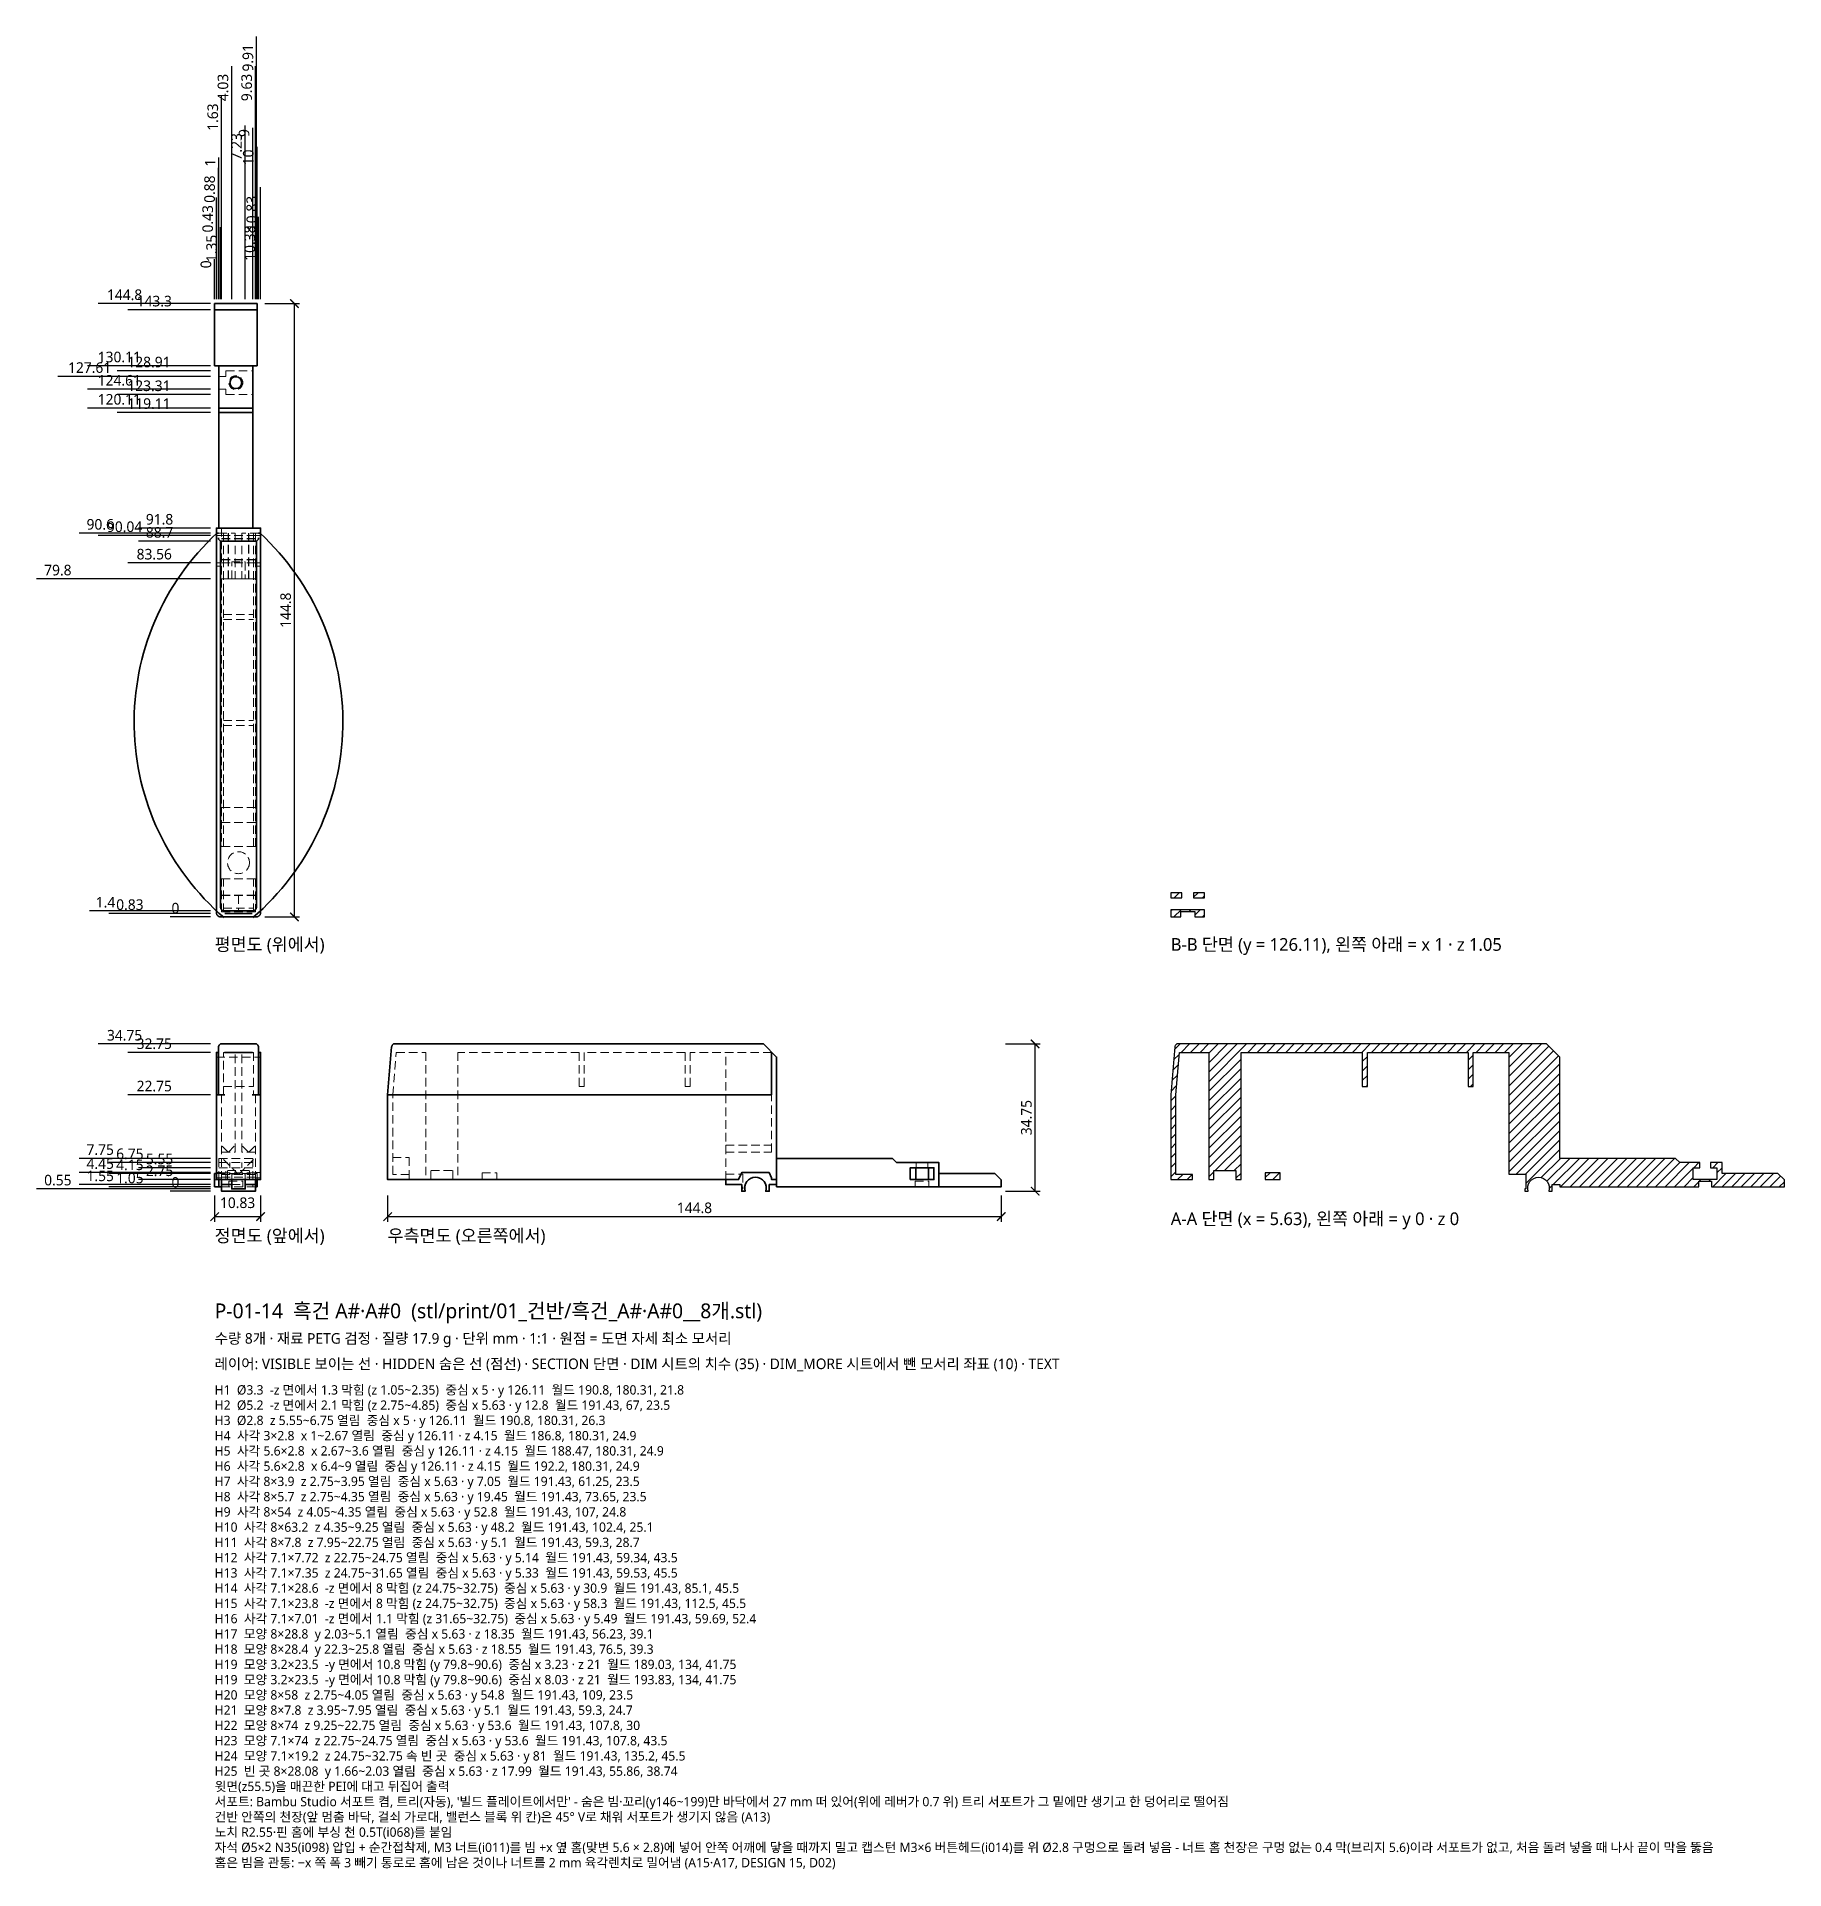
# Model space of a CAD drawing. Header units: millimetres. Extents: x -42 to 370, y -160 to 273.
import ezdxf

# ---------------------------------------------------------------- set-up
doc = ezdxf.new("R2010")
doc.units = ezdxf.units.MM
doc.linetypes.add('HIDDEN', pattern=[3, 2, -1])
for name, color, linetype, lineweight in [('DIM', 4, 'CONTINUOUS', 13), ('DIM_MORE', 3, 'CONTINUOUS', 13), ('HIDDEN', 8, 'HIDDEN', 18), ('SECTION', 5, 'CONTINUOUS', 25), ('TEXT', 7, 'CONTINUOUS', 18), ('VISIBLE', 7, 'CONTINUOUS', 35)]:
    doc.layers.add(name, color=color, linetype=linetype, lineweight=lineweight)
doc.styles.add('KR', font='malgun.ttf')
doc.dimstyles.new('TOCCATA', dxfattribs={"dimtxt": 2.5, "dimasz": 2, "dimexe": 1.2, "dimexo": 1, "dimgap": 0.8, "dimtad": 1, "dimdsep": 46, "dimtxsty": 'KR', "dimblk": 'ARCHTICK', "dimcen": 2.5, "dimazin": 3, "dimtfac": 0.5, "dimtmove": 2, "dimatfit": 3})

# ---------------------------------------------------------------- blocks, each defined once
blk = doc.blocks.new('_ARCHTICK')
at = {"color": 0, "linetype": 'BYBLOCK', "const_width": 0.15}
blk.add_lwpolyline([(-0.5, -0.5), (0.5, 0.5)], dxfattribs=at)
blk = doc.blocks.new('*D10')
for p, q in [((10.83, 220.55), (10.83, 237.05)), ((10.83, 216.55), (10.83, 220.55)), ((10.83, 210.55), (10.83, 216.55))]:
    blk.add_line(p, q)
at = {"layer": 'Defpoints'}
for p in [(10.83, 224.55), (10.83, 209.55), (0, 64.75)]:
    blk.add_point(p, dxfattribs=at)
at = {"layer": 'DIM', "insert": (8.78, 230.8), "char_height": 2.5, "attachment_point": 5, "rotation": 90, "style": 'KR'}
blk.add_mtext('10.83', dxfattribs=at)
blk = doc.blocks.new('*D42')
for p, q in [((4.03, 251.55), (4.03, 265.55)), ((4.03, 247.55), (4.03, 251.55)), ((4.03, 210.55), (4.03, 247.55))]:
    blk.add_line(p, q)
at = {"layer": 'Defpoints'}
for p in [(4.03, 255.55), (4.03, 209.55), (0, 64.75)]:
    blk.add_point(p, dxfattribs=at)
at = {"layer": 'DIM_MORE', "insert": (1.98, 260.55), "char_height": 2.5, "attachment_point": 5, "rotation": 90, "style": 'KR'}
blk.add_mtext('4.03', dxfattribs=at)
blk = doc.blocks.new('*D43')
for p, q in [((7.23, 237.55), (7.23, 251.55)), ((7.23, 233.55), (7.23, 237.55)), ((7.23, 210.55), (7.23, 233.55))]:
    blk.add_line(p, q)
at = {"layer": 'Defpoints'}
for p in [(7.23, 241.55), (7.23, 209.55), (0, 64.75)]:
    blk.add_point(p, dxfattribs=at)
at = {"layer": 'DIM_MORE', "insert": (5.18, 246.55), "char_height": 2.5, "attachment_point": 5, "rotation": 90, "style": 'KR'}
blk.add_mtext('7.23', dxfattribs=at)
blk = doc.blocks.new('*D47')
for p, q in [((10, 237.55), (10, 246.55)), ((10, 233.55), (10, 237.55)), ((10, 210.55), (10, 233.55))]:
    blk.add_line(p, q)
at = {"layer": 'Defpoints'}
for p in [(10, 241.55), (10, 209.55), (0, 64.75)]:
    blk.add_point(p, dxfattribs=at)
at = {"layer": 'DIM_MORE', "insert": (7.95, 244.05), "char_height": 2.5, "attachment_point": 5, "rotation": 90, "style": 'KR'}
blk.add_mtext('10', dxfattribs=at)

msp = doc.modelspace()

# ---------------------------------------------------------------- hatches: boundary and pattern name
at = {"layer": 'SECTION'}
h = msp.add_hatch(dxfattribs=at)
h.set_pattern_fill('ANSI31', scale=0.5)
h.paths.add_polyline_path([(228.227, 70.45), (225.627, 70.45), (225.627, 69.25), (228.227, 69.25)])
h.paths.add_polyline_path([(233.627, 70.45), (231.027, 70.45), (231.027, 69.25), (233.627, 69.25)])
h.paths.add_polyline_path([(227.977, 66.05), (231.277, 66.05), (231.277, 64.75), (233.627, 64.75), (233.627, 66.45), (225.627, 66.45), (225.627, 64.75), (227.977, 64.75)])
h = msp.add_hatch(dxfattribs=at)
h.set_pattern_fill('ANSI31', scale=0.5)
h.paths.add_polyline_path([(309.887, 0.58), (309.917, 1.18), (310.077, 1.75), (310.377, 2.26), (310.787, 2.7), (311.277, 3.03), (311.837, 3.23), (312.427, 3.3), (313.017, 3.23), (313.577, 3.03), (314.067, 2.7), (314.477, 2.26), (314.777, 1.75), (314.937, 1.18), (314.967, 0.58), (314.867, 0), (315.667, 0), (315.667, 1.55), (317.427, 1.55), (317.427, 1.05), (350.221, 1.05), (350.221, 2.35), (353.253, 2.35), (353.253, 1.05), (370.427, 1.05), (370.427, 2.65), (368.927, 4.15), (355.737, 4.15), (355.737, 6.75), (352.976, 6.75), (352.976, 5.55), (354.537, 5.55), (354.537, 2.75), (348.937, 2.75), (348.937, 5.55), (350.498, 5.55), (350.498, 6.75), (345.737, 6.75), (344.737, 7.75), (317.427, 7.75), (317.427, 31.65), (314.327, 34.75), (227.029, 34.75), (226.795, 34.516), (226.726, 34.437), (226.668, 34.35), (226.621, 34.256), (226.588, 34.157), (226.568, 34.061), (225.627, 22.75), (225.627, 2.75), (230.727, 2.75), (230.727, 3.95), (226.827, 3.95), (226.827, 22.75), (227.66, 32.75), (234.627, 32.75), (234.627, 2.75), (235.831, 2.75), (235.831, 4.85), (241.023, 4.85), (241.023, 2.75), (242.227, 2.75), (242.227, 32.75), (270.827, 32.75), (270.827, 24.75), (272.027, 24.75), (272.027, 32.75), (295.827, 32.75), (295.827, 24.75), (297.027, 24.75), (297.027, 32.75), (305.427, 32.75), (305.427, 4.05), (309.427, 4.05), (309.427, 0.55), (309.187, 0.55), (309.187, 0), (309.987, 0)])
h.paths.add_polyline_path([(251.427, 4.35), (247.927, 4.35), (247.927, 2.75), (251.427, 2.75)])

# ---------------------------------------------------------------- linework, layer by layer
at = {"layer": 'HIDDEN'}
for points in [[(1, 192.36), (2.67, 192.36), (2.67, 193.66), (9, 193.66)], [(1, 189.36), (2.67, 189.36), (2.67, 188.06), (9, 188.06)], [(1.627, 156.55), (1.627, 81.35), (9.627, 81.35), (9.627, 156.55)], [(0.427, 154.75), (1.627, 154.75)], [(0.877, 155.35), (4.827, 155.35), (4.827, 144.55)], [(1.627, 144.56), (3.217, 144.56), (3.217, 155.35)], [(1.627, 154.79), (9.627, 154.79)], [(1.627, 154.09), (9.627, 154.09)], [(1.627, 153.99), (9.627, 153.99)], [(2.077, 81.35), (2.077, 155.35)], [(4.827, 144.56), (3.237, 144.56), (3.237, 155.35)], [(10.377, 155.35), (6.427, 155.35), (6.427, 144.55)], [(6.427, 144.56), (8.017, 144.56), (8.017, 155.35)], [(9.627, 144.56), (8.037, 144.56), (8.037, 155.35)], [(9.177, 81.35), (9.177, 155.35)], [(9.627, 154.75), (10.827, 154.75)], [(0.427, 148.35), (1.627, 148.35)], [(0.427, 147.55), (1.627, 147.55)], [(1.627, 149.11), (9.627, 149.11)], [(1.627, 149.01), (9.627, 149.01)], [(1.627, 148.31), (9.627, 148.31)], [(4.027, 144.55), (4.027, 148.55), (7.227, 148.55), (7.227, 144.55)], [(9.627, 148.35), (10.827, 148.35)], [(9.627, 147.55), (10.827, 147.55)], [(1.627, 144.55), (9.627, 144.55)], [(2.077, 136.15), (9.177, 136.15)], [(2.077, 134.95), (9.177, 134.95)], [(2.077, 111.15), (9.177, 111.15)], [(2.077, 109.95), (9.177, 109.95)], [(1.627, 90.55), (9.627, 90.55)], [(1.627, 87.05), (9.627, 87.05)], [(1.627, 65.95), (1.627, 73.75), (9.627, 73.75), (9.627, 65.95), (1.627, 65.95)], [(2.077, 65.95), (2.077, 73.75)], [(9.177, 65.95), (9.177, 73.75)], [(1.627, 69.85), (9.627, 69.85)], [(1.627, 69.84), (5.617, 69.84), (5.617, 65.95)], [(9.627, 69.84), (5.637, 69.84), (5.637, 65.95)], [(2.077, 66.783), (9.177, 66.783)], [(0.427, 31.65), (10.827, 31.65)], [(1.627, 9.25), (4.827, 9.25), (4.827, 32.75)], [(2.077, 22.75), (2.077, 32.75), (2.343, 32.75)], [(9.627, 9.25), (6.427, 9.25), (6.427, 32.75)], [(8.911, 32.75), (9.177, 32.75), (9.177, 22.75)], [(45.927, 2.75), (45.927, 3.95), (42.027, 3.95), (42.027, 22.75), (42.86, 32.75)], [(42.86, 32.75), (49.827, 32.75), (49.827, 2.75)], [(131.427, 32.75), (112.227, 32.75), (112.227, 24.75), (111.027, 24.75), (111.027, 32.75), (87.227, 32.75), (87.227, 24.75), (86.027, 24.75), (86.027, 32.75), (57.427, 32.75), (57.427, 2.75)], [(120.627, 2.75), (120.627, 32.75)], [(1.627, 2.749), (1.627, 22.75)], [(2.077, 24.75), (9.177, 24.75)], [(9.627, 2.749), (9.627, 22.75)], [(131.427, 9.25), (131.427, 22.75)], [(3.217, 9.25), (1.627, 10.85)], [(3.237, 9.25), (4.827, 10.85)], [(8.017, 9.25), (6.427, 10.85)], [(8.037, 9.25), (9.627, 10.85)], [(120.627, 9.25), (131.427, 9.25)], [(120.637, 9.25), (120.637, 10.85), (131.427, 10.85)], [(0.427, 4.45), (1.627, 4.45)], [(1, 2.753), (1, 7.75), (9, 7.75), (9, 1.05)], [(1, 6.75), (9, 6.75)], [(1, 5.55), (9, 5.55)], [(5.617, 3.95), (1.627, 7.95)], [(1.627, 4.35), (9.627, 4.35)], [(2.67, 2.75), (2.67, 5.55)], [(3.033, 2.75), (3.033, 4.85), (8.227, 4.85), (8.227, 2.75)], [(3.6, 5.55), (3.6, 6.75)], [(5.637, 3.95), (9.627, 7.95)], [(6.4, 5.55), (6.4, 6.75)], [(9.627, 4.45), (10.827, 4.45)], [(42.027, 7.95), (45.917, 7.95), (45.917, 3.95)], [(51.028, 2.75), (51.028, 4.85), (56.226, 4.85), (56.226, 2.75)], [(63.127, 2.75), (63.127, 4.35), (66.627, 4.35), (66.627, 2.75)], [(165.547, 5.55), (165.547, 6.75)], [(168.327, 5.55), (168.327, 6.75)], [(0, 2.65), (10, 2.65)], [(0.427, 3.175), (1.627, 3.175)], [(0.432, 4.15), (10, 4.15), (10, 2.753)], [(1.627, 3.95), (9.627, 3.95)], [(1.627, 3.3), (9.627, 3.3)], [(1.634, 1.05), (9.624, 1.05)], [(3.35, 1.05), (3.35, 2.35), (6.65, 2.35), (6.65, 1.05)], [(4.027, 2.745), (4.027, 4.05), (7.227, 4.05), (7.227, 2.745)], [(4.027, 1.55), (7.227, 1.55)], [(9.627, 3.175), (10.827, 3.175)], [(120.627, 4.05), (124.627, 4.05), (124.627, 0.55), (124.387, 0.55)], [(165.296, 1.05), (165.296, 2.35), (168.578, 2.35), (168.578, 1.05)]]:
    msp.add_lwpolyline(points, dxfattribs=at)
for centre, radius in [((5, 190.86), 1.65), ((5.627, 77.55), 2.6)]:
    msp.add_circle(centre, radius, dxfattribs=at)
at = {"layer": 'SECTION'}
for points in [[(228.227, 70.45), (225.627, 70.45), (225.627, 69.25), (228.227, 69.25)], [(233.627, 70.45), (231.027, 70.45), (231.027, 69.25), (233.627, 69.25)], [(227.977, 66.05), (231.277, 66.05), (231.277, 64.75), (233.627, 64.75), (233.627, 66.45), (225.627, 66.45), (225.627, 64.75), (227.977, 64.75)], [(309.887, 0.58), (309.917, 1.18), (310.077, 1.75), (310.377, 2.26), (310.787, 2.7), (311.277, 3.03), (311.837, 3.23), (312.427, 3.3), (313.017, 3.23), (313.577, 3.03), (314.067, 2.7), (314.477, 2.26), (314.777, 1.75), (314.937, 1.18), (314.967, 0.58), (314.867, 0), (315.667, 0), (315.667, 1.55), (317.427, 1.55), (317.427, 1.05), (350.221, 1.05), (350.221, 2.35), (353.253, 2.35), (353.253, 1.05), (370.427, 1.05), (370.427, 2.65), (368.927, 4.15), (355.737, 4.15), (355.737, 6.75), (352.976, 6.75), (352.976, 5.55), (354.537, 5.55), (354.537, 2.75), (348.937, 2.75), (348.937, 5.55), (350.498, 5.55), (350.498, 6.75), (345.737, 6.75), (344.737, 7.75), (317.427, 7.75), (317.427, 31.65), (314.327, 34.75), (227.029, 34.75), (226.795, 34.516), (226.726, 34.437), (226.668, 34.35), (226.621, 34.256), (226.588, 34.157), (226.568, 34.061), (225.627, 22.75), (225.627, 2.75), (230.727, 2.75), (230.727, 3.95), (226.827, 3.95), (226.827, 22.75), (227.66, 32.75), (234.627, 32.75), (234.627, 2.75), (235.831, 2.75), (235.831, 4.85), (241.023, 4.85), (241.023, 2.75), (242.227, 2.75), (242.227, 32.75), (270.827, 32.75), (270.827, 24.75), (272.027, 24.75), (272.027, 32.75), (295.827, 32.75), (295.827, 24.75), (297.027, 24.75), (297.027, 32.75), (305.427, 32.75), (305.427, 4.05), (309.427, 4.05), (309.427, 0.55), (309.187, 0.55), (309.187, 0), (309.987, 0)], [(251.427, 4.35), (247.927, 4.35), (247.927, 2.75), (251.427, 2.75)]]:
    msp.add_lwpolyline(points, close=True, dxfattribs=at)
at = {"layer": 'VISIBLE'}
for points in [[(0, 194.86), (0, 209.55), (10, 209.55), (10, 194.86), (0, 194.86)], [(0, 208.05), (10, 208.05)], [(1, 156.55), (1, 194.86)], [(9, 156.55), (9, 194.86)], [(1, 184.86), (9, 184.86)], [(1, 183.86), (9, 183.86)], [(0.427, 65.75), (0.427, 156.55), (10.827, 156.55), (10.827, 65.75), (10.822, 65.652), (10.808, 65.555), (10.784, 65.46), (10.751, 65.367), (10.709, 65.279), (10.658, 65.194), (10.6, 65.116), (10.534, 65.043), (10.461, 64.977), (10.383, 64.919), (10.298, 64.868), (10.21, 64.826), (10.117, 64.793), (10.022, 64.769), (9.925, 64.755), (9.827, 64.75), (1.427, 64.75), (1.329, 64.755), (1.232, 64.769), (1.137, 64.793), (1.044, 64.826), (0.956, 64.868), (0.871, 64.919), (0.793, 64.977), (0.72, 65.043), (0.654, 65.116), (0.596, 65.194), (0.545, 65.279), (0.503, 65.367), (0.47, 65.46), (0.446, 65.555), (0.432, 65.652), (0.427, 65.75)], [(0.427, 155.35), (0.877, 155.35)], [(0.877, 154.25), (0.884, 154.146), (0.904, 154.043), (0.938, 153.944), (0.984, 153.85), (1.042, 153.763), (1.111, 153.684), (1.346, 153.45)], [(1.346, 153.45), (1.346, 67.183), (1.351, 67.082), (1.365, 66.982), (1.39, 66.884), (1.424, 66.789), (1.467, 66.697), (1.519, 66.61), (1.58, 66.529), (1.648, 66.454), (1.723, 66.386), (1.804, 66.326), (1.891, 66.274), (1.982, 66.23), (2.078, 66.196), (2.176, 66.172), (2.276, 66.157), (2.377, 66.152), (8.877, 66.152), (8.978, 66.157), (9.078, 66.172), (9.176, 66.196), (9.272, 66.23), (9.363, 66.274), (9.45, 66.326), (9.531, 66.386), (9.606, 66.454), (9.674, 66.529), (9.735, 66.61), (9.787, 66.697), (9.83, 66.789), (9.864, 66.884), (9.889, 66.982), (9.903, 67.082), (9.908, 67.183), (9.908, 153.45)], [(1.346, 153.45), (9.908, 153.45)], [(9.908, 153.45), (10.143, 153.684), (10.212, 153.763), (10.27, 153.85), (10.316, 153.944), (10.35, 154.043), (10.37, 154.146), (10.377, 154.25)], [(10.377, 155.35), (10.827, 155.35)], [(2.377, 65.582), (8.877, 65.582)], [(0.877, 22.75), (0.877, 33.95), (0.884, 34.054), (0.904, 34.157), (0.938, 34.256), (0.984, 34.35), (1.042, 34.437), (1.111, 34.516), (1.346, 34.75), (9.908, 34.75), (10.143, 34.516), (10.212, 34.437), (10.27, 34.35), (10.316, 34.256), (10.35, 34.157), (10.37, 34.054), (10.377, 33.95), (10.377, 22.75)], [(170.937, 4.15), (184.127, 4.15), (185.627, 2.65), (185.627, 1.05), (132.627, 1.05), (132.627, 31.65), (129.527, 34.75), (42.229, 34.75), (41.995, 34.516), (41.926, 34.437), (41.868, 34.35), (41.821, 34.256), (41.788, 34.157), (41.768, 34.061), (40.827, 22.75)], [(0.877, 32.75), (0.427, 32.75), (0.427, 2.75), (10.827, 2.75), (10.827, 32.75), (10.377, 32.75)], [(2.343, 32.75), (8.911, 32.75)], [(40.827, 22.75), (131.427, 22.75), (131.427, 32.75), (131.527, 32.75)], [(0.427, 22.75), (2.375, 22.75)], [(8.879, 22.75), (10.827, 22.75)], [(132.627, 2.75), (131.427, 2.75), (131.427, 3.175), (130.827, 4.45), (124.427, 4.45), (123.627, 2.75), (40.827, 2.75), (40.827, 22.75)], [(132.627, 7.75), (159.937, 7.75), (160.937, 6.75)], [(160.937, 6.75), (170.937, 6.75), (170.937, 1.05)], [(164.137, 2.75), (169.737, 2.75), (169.737, 5.55), (164.137, 5.55), (164.137, 2.75)], [(165.437, 2.75), (165.437, 5.55)], [(168.437, 2.75), (168.437, 5.55)], [(1.634, 1.05), (0, 1.05), (0, 4.15), (0.432, 4.15)], [(1, 1.05), (1, 2.753)], [(1.627, 2.75), (1.627, 0), (9.627, 0), (9.627, 2.75)], [(1.627, 1.55), (4.027, 1.55)], [(4.027, 2.747), (4.027, 0.55), (7.227, 0.55), (7.227, 2.747)], [(7.227, 1.55), (9.627, 1.55)], [(9.624, 1.05), (10, 1.05), (10, 2.753)], [(120.627, 2.75), (120.627, 1.55), (124.387, 1.55), (124.387, 0), (125.187, 0), (125.087, 0.58), (125.117, 1.18), (125.277, 1.75), (125.577, 2.26), (125.987, 2.7), (126.477, 3.03), (127.037, 3.23), (127.627, 3.3), (128.217, 3.23), (128.777, 3.03), (129.267, 2.7), (129.677, 2.26), (129.977, 1.75), (130.137, 1.18), (130.167, 0.58), (130.067, 0), (130.867, 0), (130.867, 1.55), (132.627, 1.55)]]:
    msp.add_lwpolyline(points, dxfattribs=at)
msp.add_circle((5, 190.86), 1.4, dxfattribs=at)
for centre, start, end in [((41.722, 110.727), 132.71821, -130.55642), ((-30.468, 110.727), -49.44358, 47.28179)]:
    msp.add_arc(centre, 60.717, start, end, dxfattribs=at)

# ---------------------------------------------------------------- texts
at = {"layer": 'TEXT', "style": 'KR'}
for s, height, p in [('평면도 (위에서)', 3, (0, 56.75)), ('B-B 단면 (y = 126.11), 왼쪽 아래 = x 1 · z 1.05', 3, (225.627, 56.75)), ('정면도 (앞에서)', 3, (0, -12)), ('우측면도 (오른쪽에서)', 3, (40.827, -12)), ('A-A 단면 (x = 5.63), 왼쪽 아래 = y 0 · z 0', 3, (225.627, -8)), ('P-01-14  흑건 A#·A#0  (stl/print/01_건반/흑건_A#·A#0__8개.stl)', 3.5, (0, -30)), ('수량 8개 · 재료 PETG 검정 · 질량 17.9 g · 단위 mm · 1:1 · 원점 = 도면 자세 최소 모서리', 2.5, (0, -36)), ('레이어: VISIBLE 보이는 선 · HIDDEN 숨은 선 (점선) · SECTION 단면 · DIM 시트의 치수 (35) · DIM_MORE 시트에서 뺀 모서리 좌표 (10) · TEXT', 2.5, (0, -42)), ('H1  Ø3.3  -z 면에서 1.3 막힘 (z 1.05~2.35)  중심 x 5 · y 126.11  월드 190.8, 180.31, 21.8', 2.2, (0, -48)), ('H2  Ø5.2  -z 면에서 2.1 막힘 (z 2.75~4.85)  중심 x 5.63 · y 12.8  월드 191.43, 67, 23.5', 2.2, (0, -51.6)), ('H3  Ø2.8  z 5.55~6.75 열림  중심 x 5 · y 126.11  월드 190.8, 180.31, 26.3', 2.2, (0, -55.2)), ('H4  사각 3×2.8  x 1~2.67 열림  중심 y 126.11 · z 4.15  월드 186.8, 180.31, 24.9', 2.2, (0, -58.8)), ('H5  사각 5.6×2.8  x 2.67~3.6 열림  중심 y 126.11 · z 4.15  월드 188.47, 180.31, 24.9', 2.2, (0, -62.4)), ('H6  사각 5.6×2.8  x 6.4~9 열림  중심 y 126.11 · z 4.15  월드 192.2, 180.31, 24.9', 2.2, (0, -66)), ('H7  사각 8×3.9  z 2.75~3.95 열림  중심 x 5.63 · y 7.05  월드 191.43, 61.25, 23.5', 2.2, (0, -69.6)), ('H8  사각 8×5.7  z 2.75~4.35 열림  중심 x 5.63 · y 19.45  월드 191.43, 73.65, 23.5', 2.2, (0, -73.2)), ('H9  사각 8×54  z 4.05~4.35 열림  중심 x 5.63 · y 52.8  월드 191.43, 107, 24.8', 2.2, (0, -76.8)), ('H10  사각 8×63.2  z 4.35~9.25 열림  중심 x 5.63 · y 48.2  월드 191.43, 102.4, 25.1', 2.2, (0, -80.4)), ('H11  사각 8×7.8  z 7.95~22.75 열림  중심 x 5.63 · y 5.1  월드 191.43, 59.3, 28.7', 2.2, (0, -84)), ('H12  사각 7.1×7.72  z 22.75~24.75 열림  중심 x 5.63 · y 5.14  월드 191.43, 59.34, 43.5', 2.2, (0, -87.6)), ('H13  사각 7.1×7.35  z 24.75~31.65 열림  중심 x 5.63 · y 5.33  월드 191.43, 59.53, 45.5', 2.2, (0, -91.2)), ('H14  사각 7.1×28.6  -z 면에서 8 막힘 (z 24.75~32.75)  중심 x 5.63 · y 30.9  월드 191.43, 85.1, 45.5', 2.2, (0, -94.8)), ('H15  사각 7.1×23.8  -z 면에서 8 막힘 (z 24.75~32.75)  중심 x 5.63 · y 58.3  월드 191.43, 112.5, 45.5', 2.2, (0, -98.4)), ('H16  사각 7.1×7.01  -z 면에서 1.1 막힘 (z 31.65~32.75)  중심 x 5.63 · y 5.49  월드 191.43, 59.69, 52.4', 2.2, (0, -102)), ('H17  모양 8×28.8  y 2.03~5.1 열림  중심 x 5.63 · z 18.35  월드 191.43, 56.23, 39.1', 2.2, (0, -105.6)), ('H18  모양 8×28.4  y 22.3~25.8 열림  중심 x 5.63 · z 18.55  월드 191.43, 76.5, 39.3', 2.2, (0, -109.2)), ('H19  모양 3.2×23.5  -y 면에서 10.8 막힘 (y 79.8~90.6)  중심 x 3.23 · z 21  월드 189.03, 134, 41.75', 2.2, (0, -112.8)), ('H19  모양 3.2×23.5  -y 면에서 10.8 막힘 (y 79.8~90.6)  중심 x 8.03 · z 21  월드 193.83, 134, 41.75', 2.2, (0, -116.4)), ('H20  모양 8×58  z 2.75~4.05 열림  중심 x 5.63 · y 54.8  월드 191.43, 109, 23.5', 2.2, (0, -120)), ('H21  모양 8×7.8  z 3.95~7.95 열림  중심 x 5.63 · y 5.1  월드 191.43, 59.3, 24.7', 2.2, (0, -123.6)), ('H22  모양 8×74  z 9.25~22.75 열림  중심 x 5.63 · y 53.6  월드 191.43, 107.8, 30', 2.2, (0, -127.2)), ('H23  모양 7.1×74  z 22.75~24.75 열림  중심 x 5.63 · y 53.6  월드 191.43, 107.8, 43.5', 2.2, (0, -130.8)), ('H24  모양 7.1×19.2  z 24.75~32.75 속 빈 곳  중심 x 5.63 · y 81  월드 191.43, 135.2, 45.5', 2.2, (0, -134.4)), ('H25  빈 곳 8×28.08  y 1.66~2.03 열림  중심 x 5.63 · z 17.99  월드 191.43, 55.86, 38.74', 2.2, (0, -138)), ("서포트: Bambu Studio 서포트 켬, 트리(자동), '빌드 플레이트에서만' - 숨은 빔·꼬리(y146~199)만 바닥에서 27 mm 떠 있어(위에 레버가 0.7 위) 트리 서포트가 그 밑에만 생기고 한 덩어리로 떨어짐", 2.2, (0, -145.2)), ('윗면(z55.5)을 매끈한 PEI에 대고 뒤집어 출력', 2.2, (0, -141.6)), ('건반 안쪽의 천장(앞 멈춤 바닥, 걸쇠 가로대, 밸런스 블록 위 칸)은 45° V로 채워 서포트가 생기지 않음 (A13)', 2.2, (0, -148.8)), ('노치 R2.55·핀 홈에 부싱 천 0.5T(i068)를 붙임', 2.2, (0, -152.4)), ('자석 Ø5×2 N35(i098) 압입 + 순간접착제, M3 너트(i011)를 빔 +x 옆 홈(맞변 5.6 × 2.8)에 넣어 안쪽 어깨에 닿을 때까지 밀고 캡스턴 M3×6 버튼헤드(i014)를 위 Ø2.8 구멍으로 돌려 넣음 - 너트 홈 천장은 구멍 없는 0.4 막(브리지 5.6)이라 서포트가 없고, 처음 돌려 넣을 때 나사 끝이 막을 뚫음', 2.2, (0, -156)), ('홈은 빔을 관통: −x 쪽 폭 3 빼기 통로로 홈에 남은 것이나 너트를 2 mm 육각렌치로 밀어냄 (A15·A17, DESIGN 15, D02)', 2.2, (0, -159.6))]:
    msp.add_text(s, height=height, dxfattribs=at).set_placement(p)

# ---------------------------------------------------------------- dimensions: what is measured, and where the dimension line sits
at = {"layer": 'DIM'}
for feature_location, offset, dtype, origin in [((0.88, 209.55), (0, 22), 1, (0, 64.75)), ((0.43, 209.55), (0, 15), 1, (0, 64.75)), ((10.38, 209.55), (0, 8), 1, (0, 64.75)), ((1.35, 209.55), (0, 8), 1, (0, 64.75)), ((0, 209.550003052), (0, 8), 1, (0, 64.75)), ((0, 209.55), (-15, 0), 0, (0, 64.75)), ((0, 208.05), (-8, 0), 0, (0, 64.75)), ((0, 192.36), (-22, 0), 0, (0, 64.75)), ((0, 194.86), (-15, 0), 0, (0, 64.75)), ((0, 193.66), (-8, 0), 0, (0, 64.75)), ((0, 189.36), (-15, 0), 0, (0, 64.75)), ((0, 188.06), (-8, 0), 0, (0, 64.75)), ((0, 184.86), (-15, 0), 0, (0, 64.75)), ((0, 183.86), (-8, 0), 0, (0, 64.75)), ((0, 156.55), (-8, 0), 0, (0, 64.75)), ((0, 155.35), (-22, 0), 0, (0, 64.75)), ((0, 154.79), (-15, 0), 0, (0, 64.75)), ((0, 153.45), (-8, 0), 0, (0, 64.75)), ((0, 148.31), (-8, 0), 0, (0, 64.75)), ((0, 66.15), (-22, 0), 0, (0, 64.75)), ((0, 65.58), (-15, 0), 0, (0, 64.75)), ((0, 64.75), (-8, 0), 0, (0, 64.75)), ((0, 34.75), (-15, 0), 0, (0, 0)), ((0, 32.75), (-8, 0), 0, (0, 0)), ((0, 22.75), (-8, 0), 0, (0, 0)), ((0, 7.75), (-22, 0), 0, (0, 0)), ((0, 6.75), (-15, 0), 0, (0, 0)), ((0, 5.55), (-8, 0), 0, (0, 0)), ((0, 4.45), (-22, 0), 0, (0, 0)), ((0, 1.55), (-22, 0), 0, (0, 0)), ((0, 4.15), (-15, 0), 0, (0, 0)), ((0, 1.05), (-15, 0), 0, (0, 0)), ((0, 2.75), (-8, 0), 0, (0, 0)), ((0, 0), (-8, 0), 0, (0, 0))]:
    msp.add_ordinate_dim(feature_location=feature_location, offset=offset, dtype=dtype, origin=origin, dimstyle='TOCCATA', dxfattribs=at).render()
dim = msp.add_ordinate_dim(feature_location=(10.83, 209.55), offset=(0, 15), dtype=1, origin=(0, 64.75), dimstyle='TOCCATA', dxfattribs=at)
dim.commit()
dim.dimension.update_dxf_attribs({"geometry": '*D10', "text_midpoint": (8.78, 230.8)})
for base, p1, p2 in [((18.827, 64.75), (10.827, 64.75), (10.827, 209.55)), ((193.627, 0), (185.627, 0), (185.627, 34.75))]:
    msp.add_linear_dim(base=base, p1=p1, p2=p2, angle=90, dimstyle='TOCCATA', dxfattribs=at).render()
for base, p1, p2 in [((0, -6), (0, 0), (10.827, 0)), ((40.827, -6), (40.827, 0), (185.627, 0))]:
    msp.add_linear_dim(base=base, p1=p1, p2=p2, dimstyle='TOCCATA', dxfattribs=at).render()
at = {"layer": 'DIM_MORE'}
for feature_location, offset, dtype, origin in [((9.91, 209.55), (0, 53), 1, (0, 64.75)), ((9.63, 209.55), (0, 46), 1, (0, 64.75)), ((1.63, 209.55), (0, 39), 1, (0, 64.75)), ((9, 209.55), (0, 39), 1, (0, 64.75)), ((1, 209.55), (0, 32), 1, (0, 64.75)), ((0, 144.55), (-32, 0), 0, (0, 64.75)), ((0, 0.55), (-32, 0), 0, (0, 0))]:
    msp.add_ordinate_dim(feature_location=feature_location, offset=offset, dtype=dtype, origin=origin, dimstyle='TOCCATA', dxfattribs=at).render()
for feature_location, offset, picture, middle in [((4.03, 209.55), (0, 46), '*D42', (1.98, 260.55)), ((7.23, 209.55), (0, 32), '*D43', (5.18, 246.55)), ((10, 209.55), (0, 32), '*D47', (7.95, 244.05))]:
    dim = msp.add_ordinate_dim(feature_location=feature_location, offset=offset, dtype=1, origin=(0, 64.75), dimstyle='TOCCATA', dxfattribs=at)
    dim.commit()
    dim.dimension.update_dxf_attribs({"geometry": picture, "text_midpoint": middle})

doc.saveas('drawing.dxf')
